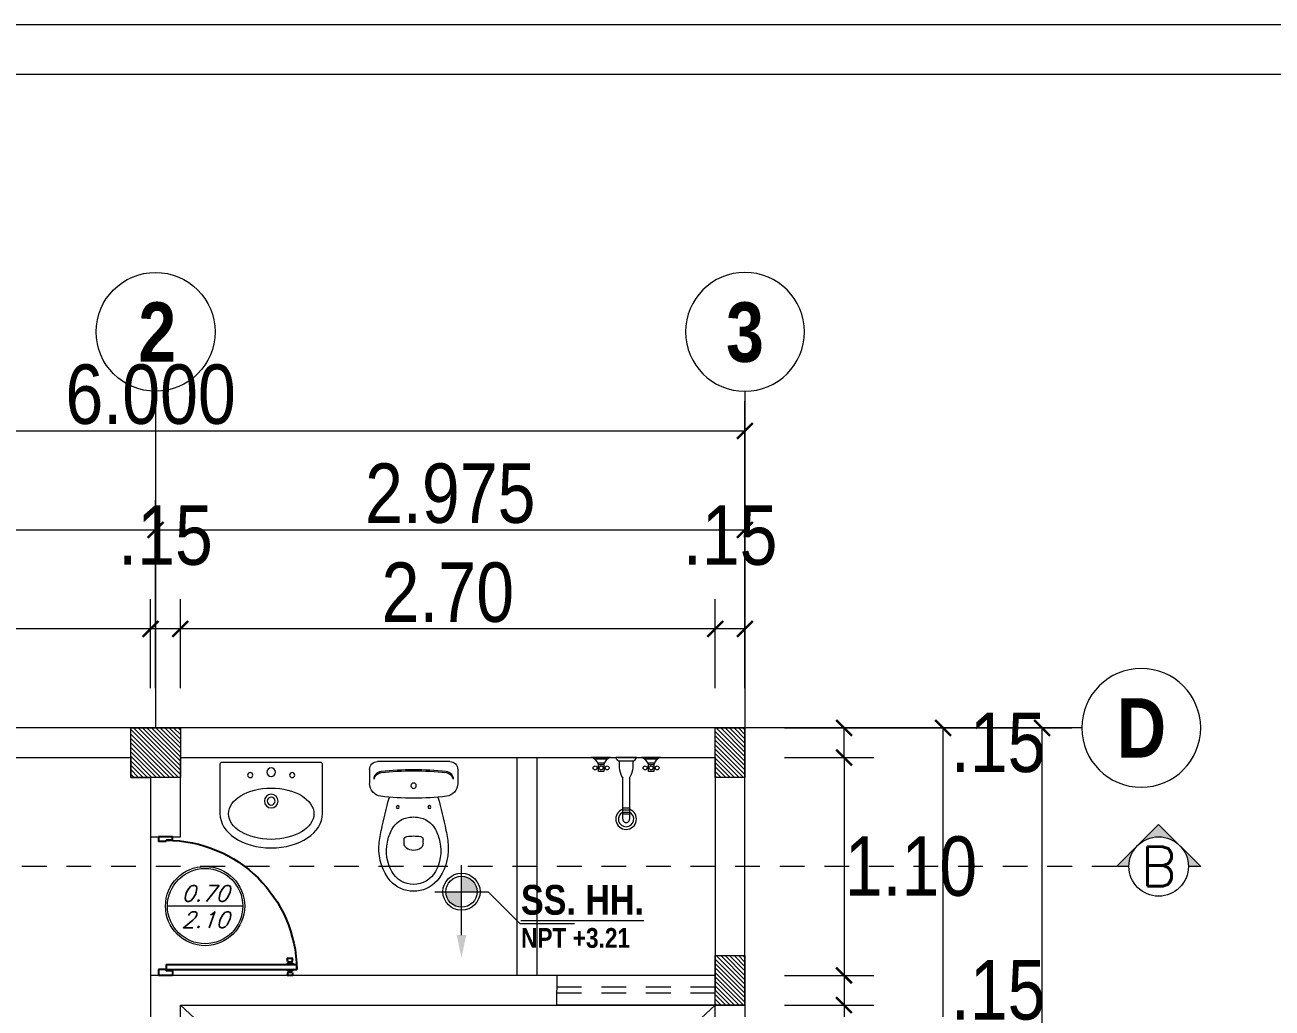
# Model space of a CAD drawing. Header units: millimetres. Extents: x 56 to 215, y 47 to 103.
# Drawn here: x 74.09 to 80.39, y 97.69 to 102.66 of the extents above; entities that cross this region are included whole.
import ezdxf
from ezdxf.enums import TextEntityAlignment as Align

# ---------------------------------------------------------------- set-up
doc = ezdxf.new("R2010")
doc.units = ezdxf.units.MM
doc.linetypes.add('DASHED2', pattern=[0.375, 0.25, -0.125])
doc.linetypes.add('HIDDEN2', pattern=[0.1875, 0.125, -0.0625])
for name, color, linetype, lineweight in [('A_Bloques', 56, 'Continuous', 15), ('A_Detalle de Vanos', 250, 'Continuous', 5), ('A_Muro con Techo', 232, 'Continuous', 40), ('A_Muro sin Techo', 134, 'Continuous', 20), ('A_Texto', 43, 'Continuous', 9), ('A_Ventana', 140, 'Continuous', 9), ('E_Columna', 3, 'Continuous', 25), ('G_Cortes', 3, 'Continuous', 60), ('G_Ejes', 253, 'Continuous', 20), ('G_Texto', 122, 'Continuous', 20)]:
    doc.layers.add(name, color=color, linetype=linetype, lineweight=lineweight)
doc.layers.add('A_Puerta', color=32, linetype='Continuous')
doc.layers.add('G_Acotación', color=171, linetype='Continuous')
doc.styles.add('4MM', font='romans.shx', dxfattribs={"height": 0.2})
doc.styles.add('Acotacion', font='ARIALN.TTF')
doc.styles.add('AMBIENTES', font='ARIALNB.TTF', dxfattribs={"height": 0.15})
doc.styles.add('Arial Marron', font='ARIALN.TTF')
doc.styles.add('Cotas', font='ARIALNB.TTF', dxfattribs={"height": 0.1})
doc.styles.add('Eje', font='ARIALNB.TTF', dxfattribs={"height": 0.3})
doc.styles.add('LETRAS', font='simplex1.shx', dxfattribs={"oblique": 20})
doc.dimstyles.new('Lenin_50', dxfattribs={"dimtxt": 0.3, "dimasz": 0.08, "dimexe": 0.15, "dimexo": 0.2, "dimgap": 0.03, "dimtad": 2, "dimtih": 1, "dimtoh": 1, "dimlfac": -1, "dimzin": 4, "dimdsep": 46, "dimtxsty": 'Acotacion', "dimblk": 'ARCHTICK', "dimcen": 0.08, "dimclrd": 256, "dimclre": 256, "dimclrt": 4, "dimazin": 1, "dimtm": 1e-09, "dimtfac": 1, "dimtmove": 2, "dimatfit": 2, "dimfxl": 1, "dimtolj": 1, "dimlwd": 13, "dimlwe": 18, "dimarcsym": 0})
pattern_1 = [(135, (186.871546, 6.74542), (0.0112253202, 0.0112253202), [])]

# ---------------------------------------------------------------- blocks, each defined once
blk = doc.blocks.new('L01601A', base_point=(1717.16, 970.19))
blk.add_circle((1717.16, 970.19), 25)
blk = doc.blocks.new('L01601B', base_point=(1777.33, 924.89))
blk.add_arc((1777.33, 924.89), 30, 180, 0)
blk = doc.blocks.new('Lavatorio 01')
blk.add_lwpolyline([(-0.2836, 0.2586), (-0.0336, 0.2586, -0.414214), (-0.025, 0.25), (-0.025, -0.25, -0.414214), (-0.0336, -0.2586), (-0.2836, -0.2586)], format="xyb")
for centre, radius in [((-0.0884, 0.1059), 0.0129), ((-0.2197, 0), 0.0345), ((-0.2197, 0), 0.0198), ((-0.0742, 0), 0.0216), ((-0.0884, -0.1059), 0.0129)]:
    blk.add_circle(centre, radius)
at = {"extrusion": (0, 0, -1), "xscale": 0.008620689655174374, "zscale": -0.008620689655172419, "rotation": 90}
for name, yscale in [('L01601B', 0.005747126436773442), ('L01601A', 0.005172413793104624)]:
    blk.add_blockref(name, (0.2836, 0), dxfattribs=dict(at, yscale=yscale))
blk = doc.blocks.new('INOD4')
at = {"linetype": 'ByBlock'}
for p, q in [((-0.2225, -0.06), (-0.2225, -0.1316)), ((-0.1825, -0.02), (0.1825, -0.02)), ((0.2225, -0.06), (0.2225, -0.1316)), ((-0.048, -0.433), (-0.048, -0.4129)), ((0.048, -0.433), (0.048, -0.4129))]:
    blk.add_line(p, q, dxfattribs=at)
for centre, radius in [((0, -0.142), 0.0135), ((0, -0.142), 0.0135), ((-0.08, -0.25), 0.0075), ((0.08, -0.25), 0.0075)]:
    blk.add_circle(centre, radius, dxfattribs=at)
for centre, radius, start, end in [((-0.1825, -0.06), 0.04, 90, 180), ((0, -1.56), 1.5, 83.72811, 96.27189), ((0.1825, -0.06), 0.04, 0, 90), ((-0.1595, -0.1087), 0.04, 96.27189, 180), ((-0.1601, -0.1159), 0.04, 96.21414, 169.75716), ((0, -1.56), 1.493, 83.67552, 96.33055), ((0.1595, -0.1087), 0.04, 0, 83.72811), ((0.1601, -0.1159), 0.04, 10.24284, 83.78586), ((-0.1585, -0.1316), 0.064, 180, 263.20695), ((0.1585, -0.1316), 0.064, 276.79305, 0), ((0, 1.199), 1.404, 263.20695, 276.79305), ((2.2862, -0.8696), 2.5, 164.45601, 168.42561), ((-2.2862, -0.8696), 2.5, 11.57439, 15.54399), ((-0.007, -0.416), 0.1156, 96.24191, 152.59732), ((0, -0.48), 0.18, 83.75809, 96.24191), ((0.007, -0.416), 0.1156, 27.40268, 83.75809), ((0.4232, -0.4957), 0.6, 167.70933, 175.6206), ((0.1123, -0.4778), 0.25, 152.59732, 168.38048), ((-0.1123, -0.4778), 0.25, 11.61952, 27.40268), ((-0.4232, -0.4957), 0.6, 4.3794, 12.29067), ((0.079, -0.471), 0.216, 168.38048, 209.11615), ((-0.033, -0.4129), 0.015, 96.64916, 180), ((-0.018, -0.433), 0.03, 180, 233.1301), ((0, -0.696), 0.3, 83.35084, 96.64916), ((0.033, -0.4129), 0.015, 0, 83.35084), ((0.018, -0.433), 0.03, 306.8699, 0), ((-0.079, -0.471), 0.216, 330.88385, 11.61952), ((0.0848, -0.4604), 0.26, 177.69717, 218.71313), ((0, -0.409), 0.06, 233.1301, 306.8699), ((-0.0848, -0.4604), 0.26, 321.28687, 2.30283), ((0, -0.515), 0.16, 222.43623, 317.56377), ((0, -0.515), 0.1256, 209.11615, 330.88385)]:
    blk.add_arc(centre, radius, start, end, dxfattribs=at)
blk = doc.blocks.new('Llaves_ducha')
for p, q in [((0, 0.145), (0, 0.0652)), ((0.0072, 0.1308), (0.0072, 0.0795)), ((0.0217, 0.0912), (0.0217, 0.1188)), ((0.0399, 0.116), (0.0399, 0.1232)), ((0.0471, 0.116), (0.0471, 0.1232)), ((0.0399, 0.0943), (0.0399, 0.087)), ((0.0471, 0.0943), (0.0471, 0.087)), ((0, 0.0435), (0, -0.0435)), ((0, 0.0399), (0, -0.0399)), ((0.0145, 0.029), (0.0145, -0.029)), ((0.087, 0.0145), (0.2586, 0.0145)), ((0.2586, -0.0145), (0.087, -0.0145)), ((0, -0.0652), (0, -0.145)), ((0.0072, -0.0795), (0.0072, -0.1308)), ((0.0217, -0.1191), (0.0217, -0.0914)), ((0.0399, -0.0943), (0.0399, -0.087)), ((0.0471, -0.0943), (0.0471, -0.087)), ((0.0399, -0.116), (0.0399, -0.1232)), ((0.0471, -0.116), (0.0471, -0.1232))]:
    blk.add_line(p, q)
for points in [[(0.029, 0.116), (0.058, 0.116), (0.058, 0.0943), (0.029, 0.0943)], [(0.029, -0.0943), (0.058, -0.0943), (0.058, -0.116), (0.029, -0.116)]]:
    blk.add_lwpolyline(points, close=True)
for points in [[(0.2128, 0.0145), (0.2128, -0.0145)], [(0.2216, 0.0145), (0.2216, -0.0145)], [(0.2305, 0.0145), (0.2305, -0.0145)], [(0.2379, 0.0145), (0.2379, -0.0145)]]:
    blk.add_lwpolyline(points)
for centre in [(0.0435, 0.1305), (0.0435, 0.1051), (0.0435, 0.0798), (0.0435, -0.0798), (0.0435, -0.1051), (0.0435, -0.1305)]:
    blk.add_circle(centre, 0.00811)
for centre, radius, start, end in [((0.0399, 0.1559), 0.0413, 195.2551, 254.7449), ((0.0399, 0.0544), 0.0413, 105.2551, 164.7449), ((-0.0059, 0.0231), 0.0212, 16.1502, 73.8498), ((0.029, -0.087), 0.1169, 60.2551, 97.125), ((0.2586, 0), 0.0435, 199.4706, 160.5294), ((0.2586, 0), 0.0324, 206.5644, 153.4356), ((0.2586, 0), 0.0145, 270, 90), ((-0.0059, -0.0231), 0.0212, 286.1502, 343.8498), ((0.029, 0.087), 0.1169, 262.875, 299.7449), ((0.0399, -0.0544), 0.0413, 195.2551, 254.7449), ((0.0399, -0.1559), 0.0413, 105.2551, 164.7449)]:
    blk.add_arc(centre, radius, start, end)
blk = doc.blocks.new('TITULP')
h = blk.add_hatch(color=1)
h.paths.add_polyline_path([(0, -0.0554), (0, -0.134), (0.0785, -0.134, 0.414214)])
h.paths.add_polyline_path([(0, -0.134), (-0.0785, -0.134, 0.414214), (0, -0.2125)])
for p, q in [((0, -0.3527), (0, 0)), ((-0.134, -0.134), (0.134, -0.134)), ((0.2939, -0.2939), (0.5699, -0.2939))]:
    blk.add_line(p, q)
at = {"lineweight": 18}
blk.add_line((0.134, -0.134), (0.2939, -0.2939), dxfattribs=at)
for radius in [0.0937, 0.0785]:
    blk.add_circle((0, -0.134), radius)
blk.add_solid([(0.0242, -0.3527), (0, -0.4678), (-0.0242, -0.3527)])
at = {"style": 'Arial Marron', "width": 1.35}
blk.add_attdef('%%USALA', text='', height=0.14, dxfattribs=at).set_placement((0.3052, -0.1124), align=Align.TOP_LEFT)
at = {"style": 'Arial Marron', "width": 1.1}
blk.add_attdef('NPT%%P0.00', text='', height=0.1, dxfattribs=at).set_placement((0.6033, -0.3972), align=Align.MIDDLE_CENTER)
at = {"style": 'Arial Marron'}
blk.add_attdef('PISO', text='', height=0.08, dxfattribs=at).set_placement((0.6033, -0.5391), align=Align.MIDDLE_CENTER)
blk = doc.blocks.new('Puerta 02')
for p, q in [((0.0239, 0.9132), (0, 0.918)), ((0, 0.918), (0, 0.8782)), ((0.0239, 0.9068), (0.0239, 0.9132)), ((0.0277, 0.9068), (0.0239, 0.9068)), ((0.0239, 0.8893), (0.0239, 0.9068)), ((0.0317, 0.9092), (0.0277, 0.9092)), ((0.0277, 0.9068), (0.0277, 0.9092)), ((0.0277, 0.8893), (0.0277, 0.9068)), ((0.0317, 0.9092), (0.0317, 0.9124)), ((0.0357, 0.9124), (0.0317, 0.9124)), ((0.0317, 0.8869), (0.0317, 0.9092)), ((0.042, 0.9243), (0.0357, 0.9124)), ((0.0357, 0.8838), (0.0357, 0.9124)), ((0.042, 0.8718), (0.042, 0.9243)), ((0.0436, 0.9243), (0.042, 0.9243)), ((0.0436, 0.9463), (0.0784, 0.9463)), ((0.0436, 0.005), (0.0436, 0.9463)), ((0.0784, 0.005), (0.0784, 0.9463)), ((0.0784, 0.9243), (0.08, 0.9243)), ((0.08, 0.8718), (0.08, 0.9243)), ((0.08, 0.9243), (0.0863, 0.9124)), ((0.0863, 0.8838), (0.0863, 0.9124)), ((0.0863, 0.9124), (0.0903, 0.9124)), ((0.0903, 0.9092), (0.0903, 0.9124)), ((0.0903, 0.9092), (0.0943, 0.9092)), ((0.0903, 0.8869), (0.0903, 0.9092)), ((0.0943, 0.9068), (0.0943, 0.9092)), ((0.0943, 0.8893), (0.0943, 0.9068)), ((0.0943, 0.9068), (0.0983, 0.9068)), ((0.0983, 0.9132), (0.1221, 0.918)), ((0.0983, 0.9068), (0.0983, 0.9132)), ((0.0983, 0.8893), (0.0983, 0.9068)), ((0.1221, 0.918), (0.1221, 0.8782)), ((0.0239, 0.883), (0, 0.8782)), ((0.0277, 0.8893), (0.0239, 0.8893)), ((0.0239, 0.8893), (0.0239, 0.883)), ((0.0277, 0.8893), (0.0277, 0.8869)), ((0.0317, 0.8869), (0.0277, 0.8869)), ((0.0317, 0.8869), (0.0317, 0.8838)), ((0.0357, 0.8838), (0.0317, 0.8838)), ((0.042, 0.8718), (0.0357, 0.8838)), ((0.0436, 0.8718), (0.042, 0.8718)), ((0.0784, 0.8718), (0.08, 0.8718)), ((0.0789, 0.8981), (0.0789, 0.8981)), ((0.0789, 0.8981), (0.0789, 0.8981)), ((0.08, 0.8718), (0.0863, 0.8838)), ((0.0863, 0.8838), (0.0903, 0.8838)), ((0.0903, 0.8869), (0.0943, 0.8869)), ((0.0903, 0.8869), (0.0903, 0.8838)), ((0.0943, 0.8893), (0.0943, 0.8869)), ((0.0943, 0.8893), (0.0983, 0.8893)), ((0.0983, 0.8893), (0.0983, 0.883)), ((0.0983, 0.883), (0.1221, 0.8782)), ((0, 0.05), (0, -0.05)), ((0.0336, 0.05), (0, 0.05)), ((0.0336, 0.05), (0.0336, 0.005)), ((0.0436, 0.005), (0.0336, 0.005)), ((0.0783, 0.005), (0.0433, 0.005)), ((0.0436, 0.005), (0.0436, -0.05)), ((0.965, 0.005), (0.975, 0.005)), ((0.965, 0.005), (0.965, -0.05)), ((0.975, 0.05), (0.975, 0.005)), ((0.975, 0.05), (1, 0.05)), ((1, 0.05), (1, -0.05)), ((0.0436, -0.05), (0, -0.05)), ((1, -0.05), (0.965, -0.05))]:
    blk.add_line(p, q)
blk.add_arc((0.0336, 0.005), 0.9414, 0, 89.39134)
blk = doc.blocks.new('Eri')
blk.add_line((-1.7, 0), (0, 0))
blk.add_circle((-2, 0), 0.3)
at = {"color": 1, "style": 'Eje', "flags": 4}
blk.add_attdef('H', text='', height=0.3, dxfattribs=at).set_placement((-2, 0), align=Align.MIDDLE_CENTER)
blk = doc.blocks.new('_ArchTick')
at = {"color": 0, "linetype": 'ByBlock', "const_width": 0.15}
blk.add_lwpolyline([(-0.5, -0.5), (0.5, 0.5)], dxfattribs=at)
blk = doc.blocks.new('*D61')
at = {"layer": 'Defpoints', "color": 0, "transparency": 16777216}
for p in [(77.7255, 100.6087), (71.7255, 99.1087), (77.7255, 99.1087)]:
    blk.add_point(p, dxfattribs=at)
at = {"layer": 'G_Acotación', "lineweight": 18, "transparency": 16777216}
for p, q in [((71.7255, 99.3087), (71.7255, 100.7587)), ((77.7255, 99.3087), (77.7255, 100.7587))]:
    blk.add_line(p, q, dxfattribs=at)
at = {"layer": 'G_Acotación', "lineweight": 13, "transparency": 16777216}
blk.add_line((71.7255, 100.6087), (77.7255, 100.6087), dxfattribs=at)
at = {"layer": 'G_Acotación', "lineweight": 13, "transparency": 16777216, "xscale": 0.08, "yscale": 0.08, "zscale": 0.08}
for p, rotation in [((71.7255, 100.6087), 179.9999999999996), ((77.7255, 100.6087), 359.9999999999996)]:
    blk.add_blockref('_ArchTick', p, dxfattribs=dict(at, rotation=rotation))
at = {"layer": 'G_Acotación', "color": 4, "lineweight": 5, "transparency": 16777216, "insert": (74.7255, 100.7919), "char_height": 0.3, "attachment_point": 5, "style": 'Acotacion'}
blk.add_mtext('\\A1;6.000', dxfattribs=at)
blk = doc.blocks.new('*D62')
at = {"layer": 'Defpoints', "color": 0, "transparency": 16777216}
for p in [(77.7255, 100.1087), (74.7505, 99.1087), (77.7255, 99.1087)]:
    blk.add_point(p, dxfattribs=at)
at = {"layer": 'G_Acotación', "lineweight": 18, "transparency": 16777216}
for p, q in [((74.7505, 99.3087), (74.7505, 100.2587)), ((77.7255, 99.3087), (77.7255, 100.2587))]:
    blk.add_line(p, q, dxfattribs=at)
at = {"layer": 'G_Acotación', "lineweight": 13, "transparency": 16777216}
blk.add_line((74.7505, 100.1087), (77.7255, 100.1087), dxfattribs=at)
at = {"layer": 'G_Acotación', "lineweight": 13, "transparency": 16777216, "xscale": 0.08, "yscale": 0.08, "zscale": 0.08}
for p, rotation in [((74.7505, 100.1087), 179.9999999999996), ((77.7255, 100.1087), 359.9999999999996)]:
    blk.add_blockref('_ArchTick', p, dxfattribs=dict(at, rotation=rotation))
at = {"layer": 'G_Acotación', "color": 4, "lineweight": 5, "transparency": 16777216, "insert": (76.238, 100.2919), "char_height": 0.3, "attachment_point": 5, "style": 'Acotacion'}
blk.add_mtext('\\A1;2.975', dxfattribs=at)
blk = doc.blocks.new('*D63')
at = {"layer": 'Defpoints', "color": 0, "transparency": 16777216}
for p in [(74.7505, 100.1087), (71.7255, 99.1087), (74.7505, 99.1087)]:
    blk.add_point(p, dxfattribs=at)
at = {"layer": 'G_Acotación', "lineweight": 18, "transparency": 16777216}
for p, q in [((71.7255, 99.3087), (71.7255, 100.2587)), ((74.7505, 99.3087), (74.7505, 100.2587))]:
    blk.add_line(p, q, dxfattribs=at)
at = {"layer": 'G_Acotación', "lineweight": 13, "transparency": 16777216}
blk.add_line((71.7255, 100.1087), (74.7505, 100.1087), dxfattribs=at)
at = {"layer": 'G_Acotación', "lineweight": 13, "transparency": 16777216, "xscale": 0.08, "yscale": 0.08, "zscale": 0.08}
for p, rotation in [((71.7255, 100.1087), 179.9999999999996), ((74.7505, 100.1087), 359.9999999999996)]:
    blk.add_blockref('_ArchTick', p, dxfattribs=dict(at, rotation=rotation))
at = {"layer": 'G_Acotación', "color": 4, "lineweight": 5, "transparency": 16777216, "insert": (73.238, 100.2919), "char_height": 0.3, "attachment_point": 5, "style": 'Acotacion'}
blk.add_mtext('\\A1;3.025', dxfattribs=at)
blk = doc.blocks.new('*D70')
at = {"layer": 'Defpoints', "color": 0, "transparency": 16777216}
for p in [(77.7255, 99.1087), (79.2255, 99.1087), (77.7255, 86.6087)]:
    blk.add_point(p, dxfattribs=at)
at = {"layer": 'G_Acotación', "lineweight": 18, "transparency": 16777216}
for p, q in [((77.9255, 99.1087), (79.3755, 99.1087)), ((77.9255, 86.6087), (79.3755, 86.6087))]:
    blk.add_line(p, q, dxfattribs=at)
at = {"layer": 'G_Acotación', "lineweight": 13, "transparency": 16777216}
blk.add_line((79.2255, 86.6087), (79.2255, 99.1087), dxfattribs=at)
at = {"layer": 'G_Acotación', "lineweight": 13, "transparency": 16777216, "xscale": 0.08, "yscale": 0.08, "zscale": 0.08}
for p, rotation in [((79.2255, 99.1087), 90), ((79.2255, 86.6087), 270)]:
    blk.add_blockref('_ArchTick', p, dxfattribs=dict(at, rotation=rotation))
at = {"layer": 'G_Acotación', "color": 4, "lineweight": 5, "transparency": 16777216, "insert": (79.7542, 92.8587), "char_height": 0.3, "attachment_point": 5, "style": 'Acotacion'}
blk.add_mtext('\\A1;12.500', dxfattribs=at)
blk = doc.blocks.new('*D73')
at = {"layer": 'Defpoints', "color": 0, "transparency": 16777216}
for p in [(77.7255, 99.1087), (78.7255, 99.1087), (77.7255, 95.0837)]:
    blk.add_point(p, dxfattribs=at)
at = {"layer": 'G_Acotación', "lineweight": 18, "transparency": 16777216}
for p, q in [((77.9255, 99.1087), (78.8755, 99.1087)), ((77.9255, 95.0837), (78.8755, 95.0837))]:
    blk.add_line(p, q, dxfattribs=at)
at = {"layer": 'G_Acotación', "lineweight": 13, "transparency": 16777216}
blk.add_line((78.7255, 95.0837), (78.7255, 99.1087), dxfattribs=at)
at = {"layer": 'G_Acotación', "lineweight": 13, "transparency": 16777216, "xscale": 0.08, "yscale": 0.08, "zscale": 0.08}
for p, rotation in [((78.7255, 99.1087), 90), ((78.7255, 95.0837), 270)]:
    blk.add_blockref('_ArchTick', p, dxfattribs=dict(at, rotation=rotation))
at = {"layer": 'G_Acotación', "color": 4, "lineweight": 5, "transparency": 16777216, "insert": (79.1764, 97.0962), "char_height": 0.3, "attachment_point": 5, "style": 'Acotacion'}
blk.add_mtext('\\A1;4.025', dxfattribs=at)
blk = doc.blocks.new('*D108')
at = {"layer": 'Defpoints', "color": 0, "transparency": 16777216}
for p in [(77.5755, 99.6087), (77.5755, 99.1087), (77.7255, 99.1087)]:
    blk.add_point(p, dxfattribs=at)
at = {"layer": 'G_Acotación', "lineweight": 18, "transparency": 16777216}
for p, q in [((77.5755, 99.3087), (77.5755, 99.7587)), ((77.7255, 99.3087), (77.7255, 99.7587))]:
    blk.add_line(p, q, dxfattribs=at)
at = {"layer": 'G_Acotación', "lineweight": 13, "transparency": 16777216}
blk.add_line((77.7255, 99.6087), (77.5755, 99.6087), dxfattribs=at)
at = {"layer": 'G_Acotación', "lineweight": 13, "transparency": 16777216, "xscale": 0.08, "yscale": 0.08, "zscale": 0.08}
for p, rotation in [((77.5755, 99.6087), 179.9999999999996), ((77.7255, 99.6087), 359.9999999999996)]:
    blk.add_blockref('_ArchTick', p, dxfattribs=dict(at, rotation=rotation))
at = {"layer": 'G_Acotación', "color": 4, "lineweight": 5, "transparency": 16777216, "insert": (77.6505, 100.08), "char_height": 0.3, "attachment_point": 5, "style": 'Acotacion'}
blk.add_mtext('\\A1;.15', dxfattribs=at)
blk = doc.blocks.new('*D109')
at = {"layer": 'Defpoints', "color": 0, "transparency": 16777216}
for p in [(74.8755, 99.6087), (74.8755, 99.1087), (77.5755, 99.1087)]:
    blk.add_point(p, dxfattribs=at)
at = {"layer": 'G_Acotación', "lineweight": 18, "transparency": 16777216}
for p, q in [((74.8755, 99.3087), (74.8755, 99.7587)), ((77.5755, 99.3087), (77.5755, 99.7587))]:
    blk.add_line(p, q, dxfattribs=at)
at = {"layer": 'G_Acotación', "lineweight": 13, "transparency": 16777216}
blk.add_line((77.5755, 99.6087), (74.8755, 99.6087), dxfattribs=at)
at = {"layer": 'G_Acotación', "lineweight": 13, "transparency": 16777216, "xscale": 0.08, "yscale": 0.08, "zscale": 0.08}
for p, rotation in [((74.8755, 99.6087), 179.9999999999996), ((77.5755, 99.6087), 359.9999999999996)]:
    blk.add_blockref('_ArchTick', p, dxfattribs=dict(at, rotation=rotation))
at = {"layer": 'G_Acotación', "color": 4, "lineweight": 5, "transparency": 16777216, "insert": (76.2255, 99.7919), "char_height": 0.3, "attachment_point": 5, "style": 'Acotacion'}
blk.add_mtext('\\A1;2.70', dxfattribs=at)
blk = doc.blocks.new('*D110')
at = {"layer": 'Defpoints', "color": 0, "transparency": 16777216}
for p in [(74.7255, 99.6087), (74.7255, 99.1087), (74.8755, 99.1087)]:
    blk.add_point(p, dxfattribs=at)
at = {"layer": 'G_Acotación', "lineweight": 18, "transparency": 16777216}
for p, q in [((74.7255, 99.3087), (74.7255, 99.7587)), ((74.8755, 99.3087), (74.8755, 99.7587))]:
    blk.add_line(p, q, dxfattribs=at)
at = {"layer": 'G_Acotación', "lineweight": 13, "transparency": 16777216}
blk.add_line((74.8755, 99.6087), (74.7255, 99.6087), dxfattribs=at)
at = {"layer": 'G_Acotación', "lineweight": 13, "transparency": 16777216, "xscale": 0.08, "yscale": 0.08, "zscale": 0.08}
for p, rotation in [((74.7255, 99.6087), 179.9999999999996), ((74.8755, 99.6087), 359.9999999999996)]:
    blk.add_blockref('_ArchTick', p, dxfattribs=dict(at, rotation=rotation))
at = {"layer": 'G_Acotación', "color": 4, "lineweight": 5, "transparency": 16777216, "insert": (74.8005, 100.08), "char_height": 0.3, "attachment_point": 5, "style": 'Acotacion'}
blk.add_mtext('\\A1;.15', dxfattribs=at)
blk = doc.blocks.new('*D111')
at = {"layer": 'Defpoints', "color": 0, "transparency": 16777216}
for p in [(71.8755, 99.6087), (71.8755, 99.1087), (74.7255, 99.1087)]:
    blk.add_point(p, dxfattribs=at)
at = {"layer": 'G_Acotación', "lineweight": 18, "transparency": 16777216}
for p, q in [((71.8755, 99.3087), (71.8755, 99.7587)), ((74.7255, 99.3087), (74.7255, 99.7587))]:
    blk.add_line(p, q, dxfattribs=at)
at = {"layer": 'G_Acotación', "lineweight": 13, "transparency": 16777216}
blk.add_line((74.7255, 99.6087), (71.8755, 99.6087), dxfattribs=at)
at = {"layer": 'G_Acotación', "lineweight": 13, "transparency": 16777216, "xscale": 0.08, "yscale": 0.08, "zscale": 0.08}
for p, rotation in [((71.8755, 99.6087), 179.9999999999996), ((74.7255, 99.6087), 359.9999999999996)]:
    blk.add_blockref('_ArchTick', p, dxfattribs=dict(at, rotation=rotation))
at = {"layer": 'G_Acotación', "color": 4, "lineweight": 5, "transparency": 16777216, "insert": (73.3005, 99.7919), "char_height": 0.3, "attachment_point": 5, "style": 'Acotacion'}
blk.add_mtext('\\A1;2.85', dxfattribs=at)
blk = doc.blocks.new('*D147')
at = {"layer": 'Defpoints', "color": 0, "transparency": 16777216}
for p in [(77.7255, 99.1087), (78.2255, 99.1087), (77.7255, 98.9587)]:
    blk.add_point(p, dxfattribs=at)
at = {"layer": 'G_Acotación', "lineweight": 18, "transparency": 16777216}
for p, q in [((77.9255, 99.1087), (78.3755, 99.1087)), ((77.9255, 98.9587), (78.3755, 98.9587))]:
    blk.add_line(p, q, dxfattribs=at)
at = {"layer": 'G_Acotación', "lineweight": 13, "transparency": 16777216}
blk.add_line((78.2255, 98.9587), (78.2255, 99.1087), dxfattribs=at)
at = {"layer": 'G_Acotación', "lineweight": 13, "transparency": 16777216, "xscale": 0.08, "yscale": 0.08, "zscale": 0.08}
for p, rotation in [((78.2255, 99.1087), 90), ((78.2255, 98.9587), 270)]:
    blk.add_blockref('_ArchTick', p, dxfattribs=dict(at, rotation=rotation))
at = {"layer": 'G_Acotación', "color": 4, "lineweight": 5, "transparency": 16777216, "insert": (79.0032, 99.0337), "char_height": 0.3, "attachment_point": 5, "style": 'Acotacion'}
blk.add_mtext('\\A1;.15', dxfattribs=at)
blk = doc.blocks.new('*D148')
at = {"layer": 'Defpoints', "color": 0, "transparency": 16777216}
for p in [(77.7255, 98.9587), (77.7255, 97.8587), (78.2255, 97.8587)]:
    blk.add_point(p, dxfattribs=at)
at = {"layer": 'G_Acotación', "lineweight": 18, "transparency": 16777216}
for p, q in [((77.9255, 98.9587), (78.3755, 98.9587)), ((77.9255, 97.8587), (78.3755, 97.8587))]:
    blk.add_line(p, q, dxfattribs=at)
at = {"layer": 'G_Acotación', "lineweight": 13, "transparency": 16777216}
blk.add_line((78.2255, 98.9587), (78.2255, 97.8587), dxfattribs=at)
at = {"layer": 'G_Acotación', "lineweight": 13, "transparency": 16777216, "xscale": 0.08, "yscale": 0.08, "zscale": 0.08}
for p, rotation in [((78.2255, 98.9587), 90), ((78.2255, 97.8587), 270)]:
    blk.add_blockref('_ArchTick', p, dxfattribs=dict(at, rotation=rotation))
at = {"layer": 'G_Acotación', "color": 4, "lineweight": 5, "transparency": 16777216, "insert": (78.5631, 98.4087), "char_height": 0.3, "attachment_point": 5, "style": 'Acotacion'}
blk.add_mtext('\\A1;1.10', dxfattribs=at)
blk = doc.blocks.new('*D149')
at = {"layer": 'Defpoints', "color": 0, "transparency": 16777216}
for p in [(77.7255, 97.8587), (77.7255, 97.7087), (78.2255, 97.7087)]:
    blk.add_point(p, dxfattribs=at)
at = {"layer": 'G_Acotación', "lineweight": 18, "transparency": 16777216}
for p, q in [((77.9255, 97.8587), (78.3755, 97.8587)), ((77.9255, 97.7087), (78.3755, 97.7087))]:
    blk.add_line(p, q, dxfattribs=at)
at = {"layer": 'G_Acotación', "lineweight": 13, "transparency": 16777216}
blk.add_line((78.2255, 97.8587), (78.2255, 97.7087), dxfattribs=at)
at = {"layer": 'G_Acotación', "lineweight": 13, "transparency": 16777216, "xscale": 0.08, "yscale": 0.08, "zscale": 0.08}
for p, rotation in [((78.2255, 97.8587), 90), ((78.2255, 97.7087), 270)]:
    blk.add_blockref('_ArchTick', p, dxfattribs=dict(at, rotation=rotation))
at = {"layer": 'G_Acotación', "color": 4, "lineweight": 5, "transparency": 16777216, "insert": (79.0032, 97.7837), "char_height": 0.3, "attachment_point": 5, "style": 'Acotacion'}
blk.add_mtext('\\A1;.15', dxfattribs=at)
blk = doc.blocks.new('*D150')
at = {"layer": 'Defpoints', "color": 0, "transparency": 16777216}
for p in [(77.7255, 97.7087), (77.7255, 95.2087), (78.2255, 95.2087)]:
    blk.add_point(p, dxfattribs=at)
at = {"layer": 'G_Acotación', "lineweight": 18, "transparency": 16777216}
for p, q in [((77.9255, 97.7087), (78.3755, 97.7087)), ((77.9255, 95.2087), (78.3755, 95.2087))]:
    blk.add_line(p, q, dxfattribs=at)
at = {"layer": 'G_Acotación', "lineweight": 13, "transparency": 16777216}
blk.add_line((78.2255, 97.7087), (78.2255, 95.2087), dxfattribs=at)
at = {"layer": 'G_Acotación', "lineweight": 13, "transparency": 16777216, "xscale": 0.08, "yscale": 0.08, "zscale": 0.08}
for p, rotation in [((78.2255, 97.7087), 90), ((78.2255, 95.2087), 270)]:
    blk.add_blockref('_ArchTick', p, dxfattribs=dict(at, rotation=rotation))
at = {"layer": 'G_Acotación', "color": 4, "lineweight": 5, "transparency": 16777216, "insert": (78.5767, 96.4587), "char_height": 0.3, "attachment_point": 5, "style": 'Acotacion'}
blk.add_mtext('\\A1;2.50', dxfattribs=at)

msp = doc.modelspace()

# ---------------------------------------------------------------- hatches: boundary and pattern name
at = {"layer": 'E_Columna', "lineweight": 5}
h = msp.add_hatch(dxfattribs=at)
h.set_pattern_fill('LINE', color=256, scale=0.005, angle=45, style=0)
h.set_pattern_definition(pattern_1)
h.paths.add_polyline_path([(74.8755, 98.8587), (74.6255, 98.8587), (74.6255, 99.1087), (74.8755, 99.1087)])
h = msp.add_hatch(dxfattribs=at)
h.set_pattern_fill('LINE', color=256, scale=0.005, angle=45, style=0)
h.set_pattern_definition(pattern_1)
h.paths.add_polyline_path([(77.7255, 98.8587), (77.5755, 98.8587), (77.5755, 99.1087), (77.7255, 99.1087)])
h = msp.add_hatch(dxfattribs=at)
h.set_pattern_fill('LINE', color=256, scale=0.005, angle=45, style=0)
h.set_pattern_definition([(135, (186.871546, 5.59542), (0.0112253202, 0.0112253202), [])])
h.paths.add_polyline_path([(77.7255, 97.7087), (77.5755, 97.7087), (77.5755, 97.9587), (77.7255, 97.9587)])
at = {"layer": 'G_Cortes', "linetype": 'Continuous', "lineweight": 5}
h = msp.add_hatch(color=1, dxfattribs=at)
h.paths.add_polyline_path([(79.7073, 98.5148), (79.8134, 98.6208), (79.9194, 98.5148, 0.414214)])
h.paths.add_polyline_path([(79.9194, 98.5148), (80.0255, 98.4087), (79.9634, 98.4087, 0.198912)])
h.paths.add_polyline_path([(79.7073, 98.5148, 0.198912), (79.6634, 98.4087), (79.6012, 98.4087)])

# ---------------------------------------------------------------- linework, layer by layer
at = {"lineweight": 5}
for points in [[(97.6255, 75.1029), (97.6255, 102.6587), (56.5755, 102.6587), (56.5755, 75.1029)], [(97.3755, 75.3529), (97.3755, 102.4087), (56.8255, 102.4087), (56.8255, 75.3529)]]:
    msp.add_lwpolyline(points, close=True, dxfattribs=at)
at = {"layer": 'A_Bloques', "lineweight": 5}
msp.add_lwpolyline([(76.5755, 98.9587), (76.6755, 98.9587), (76.6755, 97.8587), (76.5755, 97.8587)], close=True, dxfattribs=at)
at = {"layer": 'A_Detalle de Vanos', "linetype": 'Continuous', "lineweight": 5}
msp.add_line((75.1905, 98.2087), (74.8105, 98.2087), dxfattribs=at)
for radius in [0.2, 0.19]:
    msp.add_circle((75.0005, 98.2087), radius, dxfattribs=at)
at = {"layer": 'A_Muro con Techo', "lineweight": 5}
for points in [[(74.8755, 97.4587), (74.8755, 97.7087), (77.7255, 97.7087), (77.7255, 99.1087), (71.7255, 99.1087), (71.7255, 86.4587)], [(71.9755, 98.9587), (74.6255, 98.9587), (74.6255, 98.8587), (74.7255, 98.8587), (74.7255, 98.5587), (74.8755, 98.5587), (74.8755, 98.9587), (77.5755, 98.9587), (77.5755, 97.8587), (74.7255, 97.8587), (74.7255, 97.4587), (74.8755, 97.4587)]]:
    msp.add_lwpolyline(points, dxfattribs=at)
at = {"layer": 'A_Muro sin Techo', "lineweight": 5}
for p, q in [((77.5755, 95.2087), (74.8755, 97.7087)), ((77.5755, 97.7087), (74.8755, 95.2087))]:
    msp.add_line(p, q, dxfattribs=at)
msp.add_lwpolyline([(77.5755, 97.7087), (77.7255, 97.7087), (77.7255, 95.2087), (77.5755, 95.2087)], close=True, dxfattribs=at)
at = {"layer": 'A_Puerta', "lineweight": 5}
msp.add_line((74.7255, 98.5587), (74.7255, 97.8587), dxfattribs=at)
at = {"layer": 'A_Ventana', "color": 2, "lineweight": 5}
for p, q in [((77.5755, 97.8587), (76.7755, 97.8587)), ((76.7755, 97.8587), (76.7755, 97.7837)), ((77.5755, 97.8587), (77.5755, 97.7837)), ((76.7755, 97.7087), (76.7755, 97.7837)), ((77.5755, 97.7087), (77.5755, 97.7837)), ((77.5755, 97.7087), (76.7755, 97.7087))]:
    msp.add_line(p, q, dxfattribs=at)
at = {"layer": 'A_Ventana', "color": 253, "linetype": 'HIDDEN2', "lineweight": 5}
for p, q in [((77.5755, 97.7987), (76.7755, 97.7987)), ((77.5755, 97.7687), (76.7755, 97.7687))]:
    msp.add_line(p, q, dxfattribs=at)
at = {"layer": 'E_Columna', "lineweight": 5}
for points in [[(74.8755, 98.8587), (74.6255, 98.8587), (74.6255, 99.1087), (74.8755, 99.1087)], [(77.7255, 98.8587), (77.5755, 98.8587), (77.5755, 99.1087), (77.7255, 99.1087)], [(77.7255, 97.7087), (77.5755, 97.7087), (77.5755, 97.9587), (77.7255, 97.9587)]]:
    msp.add_lwpolyline(points, close=True, dxfattribs=at)
at = {"layer": 'G_Cortes', "color": 3, "linetype": 'DASHED2', "lineweight": 5, "ltscale": 0.5}
msp.add_line((79.6012, 98.4087), (69.8498, 98.4087), dxfattribs=at)
at = {"layer": 'G_Cortes', "color": 3, "linetype": 'Continuous', "lineweight": 5}
msp.add_lwpolyline([(79.6634, 98.4087), (79.6012, 98.4087), (79.8134, 98.6208), (80.0255, 98.4087), (79.9634, 98.4087)], dxfattribs=at)
at = {"layer": 'G_Cortes', "color": 5, "linetype": 'Continuous', "lineweight": 5}
msp.add_circle((79.8134, 98.4087), 0.15, dxfattribs=at)

# ---------------------------------------------------------------- block references
at = {"layer": 'A_Bloques', "lineweight": 5, "xscale": 1.200000000000045, "yscale": 1.200000000000045, "zscale": 1.200000000000045, "rotation": 270}
msp.add_blockref('Llaves_ducha', (77.1255, 98.9587), dxfattribs=at)
at = {"layer": 'A_Bloques', "lineweight": 5, "xscale": -1}
for name, p, rotation in [('Lavatorio 01', (75.3341, 98.9587), 270), ('INOD4', (76.053, 98.9587), 359.9999999999997)]:
    msp.add_blockref(name, p, dxfattribs=dict(at, rotation=rotation))
at = {"layer": 'A_Puerta', "lineweight": 5, "xscale": -0.6999999999999993, "yscale": 0.6999999999999886, "zscale": 0.7, "rotation": 270}
msp.add_blockref('Puerta 02', (74.8005, 97.8587), dxfattribs=at)
at = {"layer": 'A_Texto', "lineweight": 5}
ref = msp.add_blockref('TITULP', (76.2946, 98.4152), dxfattribs=at)
ref.add_attrib('NPT%%P0.00', 'NPT +3.21', dxfattribs={"layer": '0', "color": 30, "height": 0.1, "style": 'Cotas'}).set_placement((76.8703, 98.048), align=Align.MIDDLE_CENTER)
ref.add_attrib('%%USALA', '%%USS. HH.', dxfattribs={"layer": '0', "height": 0.15, "style": 'AMBIENTES'}).set_placement((76.5949, 98.3154), align=Align.TOP_LEFT)
at = {"layer": 'G_Ejes', "lineweight": 5}
ref = msp.add_blockref('Eri', (74.7505, 99.1087), dxfattribs=dict(at, rotation=270))
ref.add_attrib('H', '2', dxfattribs={"layer": '0', "color": 1, "height": 0.3, "rotation": 360, "style": 'Eje', "flags": 4}).set_placement((74.7591, 101.1077), align=Align.MIDDLE_CENTER)
ref = msp.add_blockref('Eri', (77.7255, 99.1087), dxfattribs=dict(at, xscale=-1, rotation=90))
ref.add_attrib('H', '3', dxfattribs={"layer": '0', "color": 1, "height": 0.3, "style": 'Eje', "flags": 4}).set_placement((77.7255, 101.1077), align=Align.MIDDLE_CENTER)
ref = msp.add_blockref('Eri', (77.7255, 99.1087), dxfattribs=dict(at, xscale=-1, rotation=359.9999999999997))
ref.add_attrib('H', 'D', dxfattribs={"layer": '0', "color": 1, "height": 0.3, "rotation": 360, "style": 'Eje', "flags": 4}).set_placement((79.7269, 99.1087), align=Align.MIDDLE_CENTER)

# ---------------------------------------------------------------- texts
at = {"layer": 'G_Cortes', "color": 2, "linetype": 'Continuous', "lineweight": 5, "style": '4MM'}
msp.add_text('B', height=0.2, rotation=359.85917, dxfattribs=at).set_placement((79.8134, 98.4087), align=Align.MIDDLE_CENTER)
at = {"layer": 'G_Texto', "lineweight": 5, "style": 'LETRAS', "oblique": 20}
for s, p in [('0.70', (75.0005, 98.2087)), ('2.10', (75.0005, 98.0754))]:
    msp.add_text(s, height=0.08, rotation=360, dxfattribs=at).set_placement(p, align=Align.BOTTOM_CENTER)

# ---------------------------------------------------------------- dimensions: what is measured, and where the dimension line sits
at = {"layer": 'G_Acotación', "lineweight": 5}
for base, p1, p2, angle, override, picture, middle in [((77.7255, 100.6087), (71.7255, 99.1087), (77.7255, 99.1087), 180, {"dimdec": 3, "dimfxl": 0.06}, '*D61', (74.7255, 100.7919)), ((74.7505, 100.1087), (71.7255, 99.1087), (74.7505, 99.1087), 180, {"dimdec": 3, "dimfxl": 0.06}, '*D63', (73.238, 100.2919)), ((77.7255, 100.1087), (74.7505, 99.1087), (77.7255, 99.1087), 180, {"dimdec": 3, "dimfxl": 0.06}, '*D62', (76.238, 100.2919)), ((74.7255, 99.6087), (74.8755, 99.1087), (74.7255, 99.1087), 180, {"dimfxl": 0.06}, '*D110', (74.8005, 100.08)), ((77.5755, 99.6087), (77.7255, 99.1087), (77.5755, 99.1087), 180, {"dimfxl": 0.06}, '*D108', (77.6505, 100.08)), ((71.8755, 99.6087), (74.7255, 99.1087), (71.8755, 99.1087), 180, {"dimfxl": 0.06}, '*D111', (73.3005, 99.7919)), ((74.8755, 99.6087), (77.5755, 99.1087), (74.8755, 99.1087), 180, {"dimfxl": 0.06}, '*D109', (76.2255, 99.7919)), ((78.2255, 99.1087), (77.7255, 98.9587), (77.7255, 99.1087), 90, {"dimfxl": 0.06}, '*D147', (79.0032, 99.0337)), ((79.2255, 99.1087), (77.7255, 86.6087), (77.7255, 99.1087), 90, {"dimdec": 3, "dimfxl": 0.06}, '*D70', (79.7542, 92.8587)), ((78.7255, 99.1087), (77.7255, 95.0837), (77.7255, 99.1087), 90, {"dimdec": 3, "dimfxl": 0.06}, '*D73', (79.1764, 97.0962)), ((78.2255, 97.8587), (77.7255, 98.9587), (77.7255, 97.8587), 90, {"dimfxl": 0.06}, '*D148', (78.5631, 98.4087)), ((78.2255, 97.7087), (77.7255, 97.8587), (77.7255, 97.7087), 90, {"dimfxl": 0.06}, '*D149', (79.0032, 97.7837)), ((78.2255, 95.2087), (77.7255, 97.7087), (77.7255, 95.2087), 90, {"dimfxl": 0.06}, '*D150', (78.5767, 96.4587))]:
    dim = msp.add_linear_dim(base=base, p1=p1, p2=p2, angle=angle, dimstyle='Lenin_50', override=override, dxfattribs=at)
    dim.commit()
    dim.dimension.update_dxf_attribs({"geometry": picture, "text_midpoint": middle})

doc.saveas('drawing.dxf')
